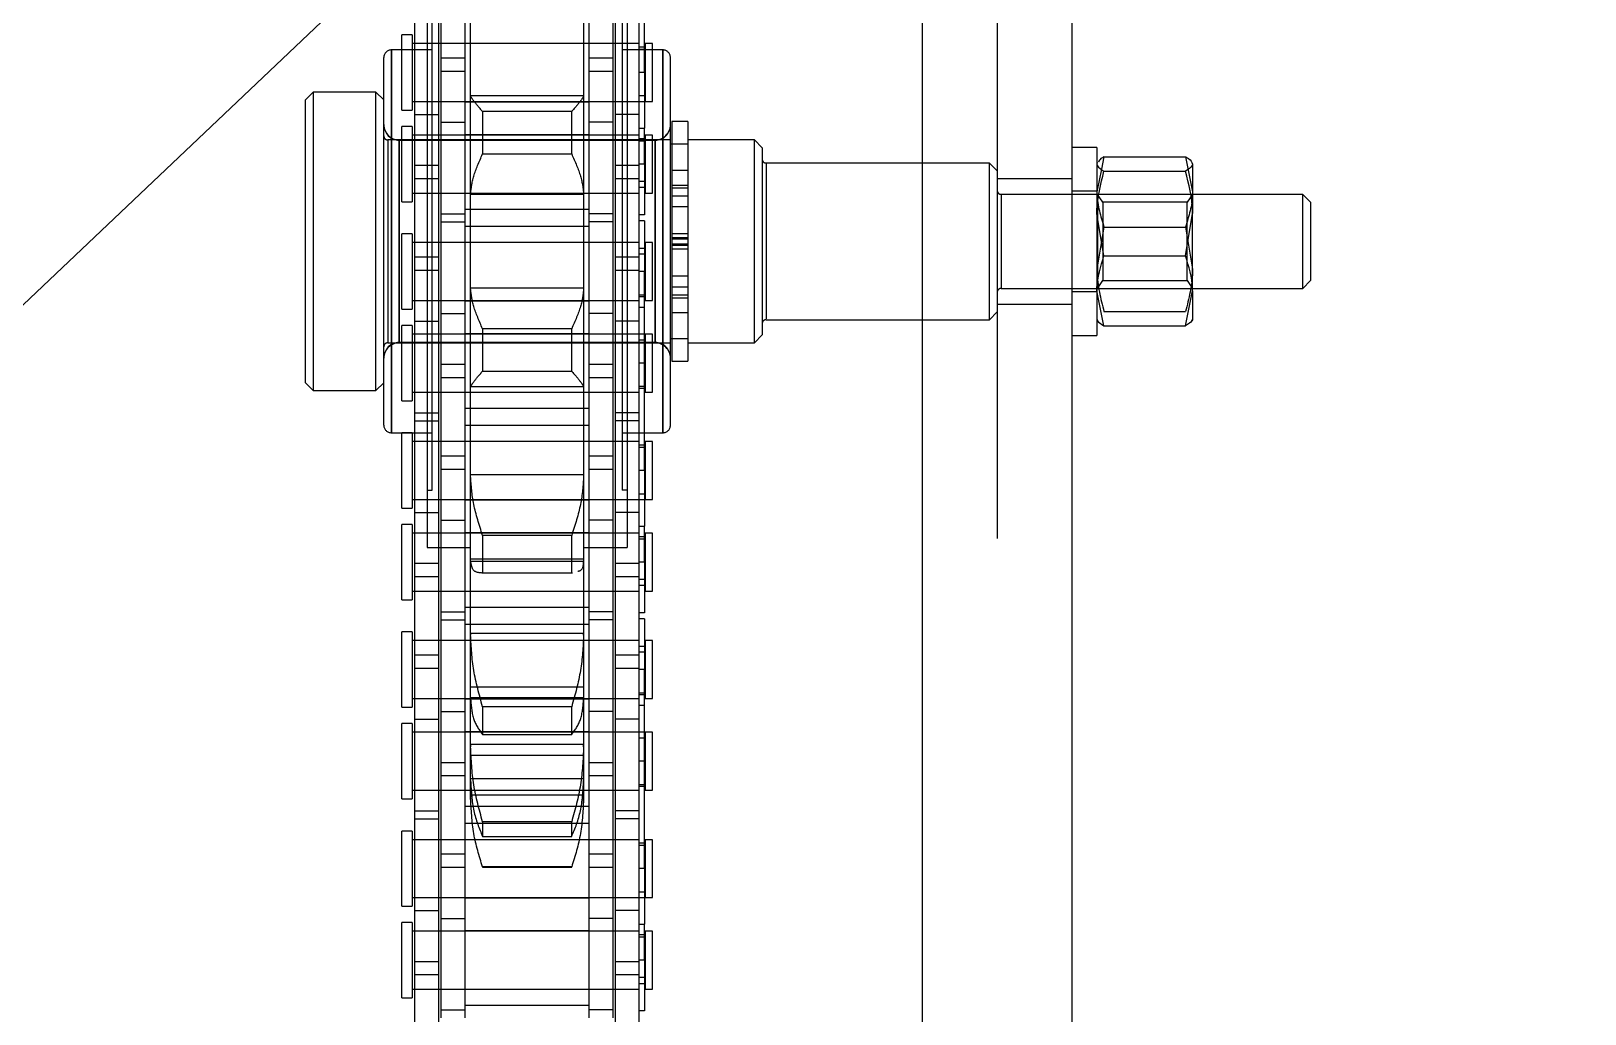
# Model space of a CAD drawing. Header units: metres. Extents: x 0 to 63075, y 0 to 44550.
# Drawn here: x 14180.5 to 14279.6, y 25166.1 to 25228.8 of the extents above; entities that cross this region are included whole.
import ezdxf

# ---------------------------------------------------------------- set-up
doc = ezdxf.new("R2010")
doc.units = ezdxf.units.M
doc.header["$LTSCALE"] = 75
doc.linetypes.add('HIDDEN2', pattern=[4.7625, 3.175, -1.5875])
for name, color, linetype in [('SDM', 7, 'Continuous'), ('SL1', 8, 'Continuous'), ('SL4', 4, 'Continuous'), ('ST1', 7, 'HIDDEN2')]:
    doc.layers.add(name, color=color, linetype=linetype)

# ---------------------------------------------------------------- blocks, each defined once
blk = doc.blocks.new('A$Ca548c4ee')
at = {"layer": 'SL1'}
blk.add_line((6102.096, 2715.219), (5522.121, 2165.219), dxfattribs=at)
for centre, major_axis, end_param in [((5926.647, 2446.586), (0, 241.3), 3.976762), ((5933.207, 2446.586), (0, 182.55), 3.621544)]:
    blk.add_ellipse(centre, major_axis=major_axis, ratio=0.965926, start_param=0.776095, end_param=end_param, dxfattribs=at)
blk = doc.blocks.new('A$Ca53c419a')
at = {"layer": 'SL4'}
for p, q in [((215, 215.76), (1004.763, 215.76)), ((1004.763, 206.235), (54.76, 206.235)), ((779.603, 206.235), (779.603, 204.635)), ((791.603, 204.635), (791.603, 206.235)), ((791.603, 204.635), (779.603, 204.635)), ((780.208, 204.188), (782.448, 204.635)), ((780.603, 204.635), (780.538, 204.598)), ((784.687, 204.188), (787.384, 204.635)), ((790.997, 204.188), (790.209, 204.346)), ((790.667, 204.598), (790.603, 204.635)), ((780.208, 204.188), (780.208, 198.982)), ((784.687, 204.188), (784.687, 198.982)), ((790.082, 204.188), (790.082, 198.982)), ((790.997, 204.188), (790.997, 198.982)), ((780.208, 198.982), (782.448, 198.535)), ((780.538, 198.572), (780.603, 198.535)), ((782.448, 198.535), (780.605, 198.535)), ((782.448, 198.535), (787.384, 198.535)), ((782.603, 198.535), (782.603, 191.5)), ((784.687, 198.982), (787.384, 198.535)), ((790.539, 198.535), (787.384, 198.535)), ((788.603, 191.5), (788.603, 198.535)), ((782.603, 191.5), (783.103, 191)), ((782.603, 191.5), (788.603, 191.5)), ((788.103, 191), (788.603, 191.5)), ((788.103, 191), (783.103, 191))]:
    blk.add_line(p, q, dxfattribs=at)
for points, knots in [([(780.666, 204.635), (780.624, 204.628), (780.469, 204.604), (780.318, 204.364), (780.208, 204.188)], [0, 0, 0, 0, 0.268634, 1, 1, 1, 1]), ([(782.448, 204.635), (782.501, 204.635), (783.257, 204.628), (783.998, 204.4), (784.687, 204.188)], [0, 0, 0, 0, 0.070201, 1, 1, 1, 1]), ([(787.384, 204.635), (787.448, 204.635), (788.359, 204.628), (789.252, 204.4), (790.082, 204.188)], [0, 0, 0, 0, 0.0702006, 1, 1, 1, 1]), ([(790.539, 204.635), (790.498, 204.628), (790.343, 204.604), (790.192, 204.364), (790.082, 204.188)], [0, 0, 0, 0, 0.268634, 1, 1, 1, 1]), ([(790.997, 204.188), (790.959, 204.257), (790.85, 204.452), (790.738, 204.506), (790.665, 204.54)], [0, 0, 0, 0, 0.354732, 1, 1, 1, 1]), ([(780.666, 198.535), (780.624, 198.542), (780.469, 198.566), (780.318, 198.806), (780.208, 198.982)], [0, 0, 0, 0, 0.268634, 1, 1, 1, 1]), ([(782.448, 198.535), (782.501, 198.535), (783.257, 198.542), (783.998, 198.77), (784.687, 198.982)], [0, 0, 0, 0, 0.0702006, 1, 1, 1, 1]), ([(787.384, 198.535), (787.448, 198.535), (788.359, 198.542), (789.252, 198.77), (790.082, 198.982)], [0, 0, 0, 0, 0.070201, 1, 1, 1, 1]), ([(790.539, 198.535), (790.498, 198.542), (790.343, 198.566), (790.192, 198.806), (790.082, 198.982)], [0, 0, 0, 0, 0.2686336, 1, 1, 1, 1]), ([(790.997, 198.982), (790.959, 198.914), (790.809, 198.652), (790.654, 198.585), (790.539, 198.535)], [0, 0, 0, 0, 0.2575513, 1, 1, 1, 1])]:
    blk.add_open_spline(points, degree=3, knots=knots, dxfattribs=at)
at = {"layer": 'ST1'}
for p, q in [((776.578, 255.145), (776.078, 254.645)), ((776.578, 255.145), (794.628, 255.145)), ((795.128, 254.645), (794.628, 255.145)), ((795.128, 254.645), (776.078, 254.645)), ((776.078, 254.645), (776.078, 250.645)), ((795.128, 250.645), (795.128, 254.645)), ((773.876, 250.145), (797.329, 250.145)), ((776.078, 250.645), (795.128, 250.645)), ((776.078, 250.645), (776.578, 250.145)), ((792.078, 249.895), (779.128, 249.895)), ((779.128, 249.895), (779.128, 231.855)), ((792.078, 231.855), (792.078, 249.895)), ((794.628, 250.145), (795.128, 250.645)), ((737.33, 249), (742.127, 249)), ((737.33, 249), (737.33, 248.342)), ((742.127, 248.342), (742.127, 249)), ((743.178, 249), (747.975, 249)), ((743.178, 249), (743.178, 248.342)), ((747.975, 248.342), (747.975, 249)), ((750.03, 249), (754.827, 249)), ((750.03, 249), (750.03, 248.342)), ((754.827, 248.342), (754.827, 249)), ((755.878, 249), (760.675, 249)), ((755.878, 249), (755.878, 248.342)), ((760.675, 248.342), (760.675, 249)), ((762.73, 249), (767.527, 249)), ((762.73, 249), (762.73, 248.342)), ((767.527, 248.342), (767.527, 249)), ((768.578, 249), (773.375, 249)), ((768.578, 249), (768.578, 248.342)), ((773.375, 248.342), (773.375, 249)), ((773.388, 249.656), (797.818, 249.656)), ((773.388, 249.656), (773.388, 247.056)), ((797.818, 249.656), (773.388, 249.656)), ((775.43, 249), (780.227, 249)), ((775.43, 249), (775.43, 248.342)), ((779.128, 249.168), (779.128, 232.832)), ((792.053, 249.168), (779.152, 249.168)), ((779.152, 232.832), (779.152, 249.168)), ((779.152, 249.168), (792.053, 249.168)), ((780.227, 248.342), (780.227, 249)), ((781.278, 249), (786.075, 249)), ((781.278, 249), (781.278, 248.342)), ((786.075, 248.342), (786.075, 249)), ((788.13, 249), (792.927, 249)), ((788.13, 249), (788.13, 248.342)), ((792.053, 249.168), (792.053, 232.832)), ((792.078, 232.832), (792.078, 249.168)), ((792.927, 248.342), (792.927, 249)), ((793.978, 249), (798.775, 249)), ((793.978, 249), (793.978, 248.342)), ((797.818, 247.056), (797.818, 249.656)), ((798.775, 248.342), (798.775, 249)), ((729.702, 248.157), (738.797, 248.157)), ((742.127, 248.342), (737.33, 248.342)), ((737.884, 248.342), (737.884, 233.843)), ((737.884, 248.157), (737.884, 246.637)), ((738.797, 248.157), (739.657, 248.157)), ((738.797, 246.637), (738.797, 248.157)), ((739.657, 248.157), (748.752, 248.157)), ((739.657, 248.157), (739.657, 246.637)), ((741.574, 233.843), (741.574, 248.342)), ((741.574, 246.637), (741.574, 248.157)), ((742.904, 248.157), (742.904, 246.637)), ((747.975, 248.342), (743.178, 248.342)), ((743.732, 248.342), (743.732, 233.843)), ((743.732, 248.157), (743.732, 246.637)), ((747.422, 233.843), (747.422, 248.342)), ((747.422, 246.637), (747.422, 248.157)), ((748.752, 248.157), (748.752, 246.637)), ((748.752, 248.157), (755.102, 248.157)), ((749.254, 248.157), (749.254, 246.637)), ((754.827, 248.342), (750.03, 248.342)), ((750.584, 248.342), (750.584, 233.843)), ((750.584, 248.157), (750.584, 246.637)), ((754.274, 233.843), (754.274, 248.342)), ((754.274, 246.637), (754.274, 248.157)), ((755.102, 248.157), (755.102, 246.637)), ((755.102, 248.157), (764.197, 248.157)), ((760.675, 248.342), (755.878, 248.342)), ((756.432, 248.342), (756.432, 233.843)), ((756.432, 248.157), (756.432, 246.637)), ((758.349, 246.637), (758.349, 248.157)), ((759.209, 248.157), (759.209, 246.637)), ((760.122, 233.843), (760.122, 248.342)), ((760.122, 246.637), (760.122, 248.157)), ((767.527, 248.342), (762.73, 248.342)), ((763.284, 248.342), (763.284, 233.843)), ((763.284, 248.157), (763.284, 246.637)), ((764.197, 248.157), (765.057, 248.157)), ((764.197, 246.637), (764.197, 248.157)), ((765.057, 248.157), (774.152, 248.157)), ((765.057, 248.157), (765.057, 246.637)), ((766.974, 233.843), (766.974, 248.342)), ((766.974, 246.637), (766.974, 248.157)), ((768.304, 248.157), (768.304, 246.637)), ((773.375, 248.342), (768.578, 248.342)), ((769.132, 248.342), (769.132, 233.843)), ((769.132, 248.157), (769.132, 246.637)), ((772.822, 233.843), (772.822, 248.342)), ((772.822, 246.637), (772.822, 248.157)), ((774.152, 248.157), (774.152, 246.637)), ((774.152, 248.157), (780.502, 248.157)), ((774.654, 248.157), (774.654, 246.637)), ((780.227, 248.342), (775.43, 248.342)), ((775.984, 248.342), (775.984, 233.843)), ((775.984, 248.157), (775.984, 246.637)), ((779.674, 233.843), (779.674, 248.342)), ((779.674, 246.637), (779.674, 248.157)), ((780.502, 248.157), (780.502, 246.637)), ((780.502, 248.157), (789.597, 248.157)), ((786.075, 248.342), (781.278, 248.342)), ((781.832, 248.342), (781.832, 233.843)), ((781.832, 248.157), (781.832, 246.637)), ((783.749, 246.637), (783.749, 248.157)), ((784.609, 248.157), (784.609, 246.637)), ((785.522, 233.843), (785.522, 248.342)), ((785.522, 246.637), (785.522, 248.157)), ((792.927, 248.342), (788.13, 248.342)), ((788.684, 248.342), (788.684, 233.843)), ((788.684, 248.157), (788.684, 246.637)), ((789.597, 248.157), (790.457, 248.157)), ((789.597, 246.637), (789.597, 248.157)), ((790.457, 248.157), (799.552, 248.157)), ((790.457, 248.157), (790.457, 246.637)), ((792.374, 233.843), (792.374, 248.342)), ((792.374, 246.637), (792.374, 248.157)), ((793.704, 248.157), (793.704, 246.637)), ((798.775, 248.342), (793.978, 248.342)), ((794.532, 248.342), (794.532, 233.843)), ((794.532, 248.157), (794.532, 246.637)), ((798.222, 233.843), (798.222, 248.342)), ((798.222, 246.637), (798.222, 248.157)), ((766.059, 247.375), (766.059, 244.605)), ((805.147, 247.375), (766.059, 247.375)), ((769.723, 247.375), (769.723, 247.056)), ((769.723, 247.056), (801.482, 247.056)), ((729.702, 246.637), (738.797, 246.637)), ((736.052, 246.485), (742.402, 246.485)), ((736.554, 246.485), (736.554, 244.965)), ((737.884, 246.485), (737.884, 244.965)), ((738.797, 246.637), (739.657, 246.637)), ((739.657, 246.637), (748.752, 246.637)), ((741.574, 244.965), (741.574, 246.485)), ((742.402, 246.485), (742.402, 244.965)), ((742.402, 246.485), (751.497, 246.485)), ((743.732, 246.485), (743.732, 244.965)), ((745.649, 244.965), (745.649, 246.485)), ((746.509, 246.485), (746.509, 244.965)), ((747.422, 244.965), (747.422, 246.485)), ((748.752, 246.637), (755.102, 246.637)), ((750.584, 246.485), (750.584, 244.965)), ((751.497, 246.485), (752.357, 246.485)), ((751.497, 244.965), (751.497, 246.485)), ((752.357, 246.485), (761.452, 246.485)), ((752.357, 246.485), (752.357, 244.965)), ((754.274, 244.965), (754.274, 246.485)), ((755.102, 246.637), (764.197, 246.637)), ((755.604, 246.485), (755.604, 244.965)), ((756.432, 246.485), (756.432, 244.965)), ((760.122, 244.965), (760.122, 246.485)), ((761.452, 246.485), (761.452, 244.965)), ((761.452, 246.485), (767.802, 246.485)), ((761.954, 246.485), (761.954, 244.965)), ((763.284, 246.485), (763.284, 244.965)), ((764.197, 246.637), (765.057, 246.637)), ((765.057, 246.637), (774.152, 246.637)), ((766.974, 244.965), (766.974, 246.485)), ((767.802, 246.485), (767.802, 244.965)), ((767.802, 246.485), (776.897, 246.485)), ((769.132, 246.485), (769.132, 244.965)), ((771.049, 244.965), (771.049, 246.485)), ((771.909, 246.485), (771.909, 244.965)), ((772.822, 244.965), (772.822, 246.485)), ((774.152, 246.637), (780.502, 246.637)), ((775.984, 246.485), (775.984, 244.965)), ((776.897, 246.485), (777.757, 246.485)), ((776.897, 244.965), (776.897, 246.485)), ((777.757, 246.485), (786.852, 246.485)), ((777.757, 246.485), (777.757, 244.965)), ((779.674, 244.965), (779.674, 246.485)), ((780.502, 246.637), (789.597, 246.637)), ((781.004, 246.485), (781.004, 244.965)), ((781.832, 246.485), (781.832, 244.965)), ((785.522, 244.965), (785.522, 246.485)), ((786.852, 246.485), (786.852, 244.965)), ((786.852, 246.485), (793.202, 246.485)), ((787.354, 246.485), (787.354, 244.965)), ((788.684, 246.485), (788.684, 244.965)), ((789.597, 246.637), (790.457, 246.637)), ((790.457, 246.637), (799.552, 246.637)), ((792.374, 244.965), (792.374, 246.485)), ((793.202, 246.485), (793.202, 244.965)), ((793.202, 246.485), (802.297, 246.485)), ((794.532, 246.485), (794.532, 244.965)), ((796.449, 244.965), (796.449, 246.485)), ((797.309, 246.485), (797.309, 244.965)), ((798.222, 244.965), (798.222, 246.485)), ((736.052, 244.965), (742.402, 244.965)), ((736.837, 237.035), (736.837, 244.965)), ((737.884, 244.965), (737.884, 237.035)), ((741.574, 237.035), (741.574, 244.965)), ((741.617, 244.965), (741.617, 237.035)), ((742.402, 244.965), (751.497, 244.965)), ((743.689, 237.035), (743.689, 244.965)), ((743.732, 244.965), (743.732, 237.035)), ((747.422, 237.035), (747.422, 244.965)), ((748.469, 244.965), (748.469, 237.035)), ((749.537, 237.035), (749.537, 244.965)), ((750.584, 244.965), (750.584, 237.035)), ((751.497, 244.965), (752.357, 244.965)), ((752.357, 244.965), (761.452, 244.965)), ((754.274, 237.035), (754.274, 244.965)), ((754.317, 244.965), (754.317, 237.035)), ((756.389, 237.035), (756.389, 244.965)), ((756.432, 244.965), (756.432, 237.035)), ((760.122, 237.035), (760.122, 244.965)), ((761.169, 244.965), (761.169, 237.035)), ((761.452, 244.965), (767.802, 244.965)), ((762.237, 237.035), (762.237, 244.965)), ((763.284, 244.965), (763.284, 237.035)), ((766.974, 237.035), (766.974, 244.965)), ((767.017, 244.965), (767.017, 237.035)), ((767.802, 244.965), (776.897, 244.965)), ((769.089, 237.035), (769.089, 244.965)), ((769.132, 244.965), (769.132, 237.035)), ((772.822, 237.035), (772.822, 244.965)), ((773.869, 244.965), (773.869, 237.035)), ((774.937, 237.035), (774.937, 244.965)), ((775.984, 244.965), (775.984, 237.035)), ((776.897, 244.965), (777.757, 244.965)), ((777.757, 244.965), (786.852, 244.965)), ((779.674, 237.035), (779.674, 244.965)), ((779.717, 244.965), (779.717, 237.035)), ((781.789, 237.035), (781.789, 244.965)), ((781.832, 244.965), (781.832, 237.035)), ((785.522, 237.035), (785.522, 244.965)), ((786.569, 244.965), (786.569, 237.035)), ((786.852, 244.965), (793.202, 244.965)), ((787.637, 237.035), (787.637, 244.965)), ((788.684, 244.965), (788.684, 237.035)), ((792.374, 237.035), (792.374, 244.965)), ((792.417, 244.965), (792.417, 237.035)), ((793.202, 244.965), (802.297, 244.965)), ((794.489, 237.035), (794.489, 244.965)), ((794.532, 244.965), (794.532, 237.035)), ((798.222, 237.035), (798.222, 244.965)), ((749.995, 244.605), (750.136, 244.605)), ((750.136, 244.605), (750.262, 244.605)), ((750.262, 244.605), (750.136, 244.605)), ((750.262, 237.395), (750.262, 244.605)), ((750.262, 244.605), (751.192, 244.605)), ((751.192, 244.605), (753.357, 244.605)), ((751.301, 237.395), (751.301, 244.605)), ((752.8, 237.395), (752.8, 244.605)), ((753.357, 244.605), (753.486, 244.605)), ((753.486, 244.605), (753.357, 244.605)), ((753.486, 237.395), (753.486, 244.605)), ((753.486, 244.605), (756.399, 244.605)), ((756.399, 244.605), (760.468, 244.605)), ((756.478, 237.395), (756.478, 244.605)), ((757.147, 237.395), (757.147, 244.605)), ((760.468, 244.605), (760.583, 244.605)), ((760.583, 244.605), (760.468, 244.605)), ((760.583, 237.395), (760.583, 244.605)), ((760.583, 244.605), (765.128, 244.605)), ((765.128, 244.605), (770.61, 244.605)), ((765.167, 237.395), (765.167, 244.605)), ((765.317, 237.395), (765.317, 244.605)), ((770.61, 244.605), (770.698, 244.605)), ((770.698, 237.395), (770.698, 244.605)), ((770.698, 244.605), (776.321, 244.605)), ((776.321, 237.395), (776.321, 244.605)), ((776.321, 244.605), (776.327, 244.605)), ((776.327, 244.605), (782.561, 244.605)), ((782.561, 244.605), (782.611, 244.605)), ((782.611, 237.395), (782.611, 244.605)), ((782.611, 244.605), (788.594, 244.605)), ((788.594, 237.395), (788.594, 244.605)), ((788.594, 244.605), (788.644, 244.605)), ((788.644, 244.605), (794.878, 244.605)), ((794.878, 244.605), (794.884, 244.605)), ((794.884, 237.395), (794.884, 244.605)), ((794.884, 244.605), (800.507, 244.605)), ((745.686, 243.843), (745.663, 243.843)), ((745.663, 243.843), (745.663, 238.157)), ((745.686, 238.157), (745.686, 243.843)), ((748.562, 243.843), (747.624, 243.843)), ((747.624, 243.843), (747.624, 238.157)), ((748.562, 238.157), (748.562, 243.843)), ((755.906, 243.843), (754.143, 243.843)), ((754.143, 243.843), (754.143, 238.157)), ((755.906, 238.157), (755.906, 243.843)), ((764.454, 243.901), (764.454, 238.099)), ((766.832, 243.843), (764.456, 243.843)), ((764.456, 243.843), (764.456, 238.157)), ((766.832, 238.157), (766.832, 243.843)), ((780.022, 243.843), (777.32, 243.843)), ((777.32, 243.843), (777.32, 238.157)), ((780.022, 238.157), (780.022, 243.843)), ((791.183, 243.843), (791.183, 238.157)), ((793.885, 243.843), (791.183, 243.843)), ((793.885, 238.157), (793.885, 243.843)), ((745.663, 238.157), (745.686, 238.157)), ((747.624, 238.157), (748.562, 238.157)), ((754.143, 238.157), (755.906, 238.157)), ((764.456, 238.157), (766.832, 238.157)), ((764.456, 238.157), (764.472, 238.099)), ((777.32, 238.157), (780.022, 238.157)), ((791.183, 238.157), (793.885, 238.157)), ((736.052, 237.035), (742.402, 237.035)), ((736.554, 235.515), (736.554, 237.035)), ((737.884, 237.035), (737.884, 235.515)), ((741.574, 235.515), (741.574, 237.035)), ((742.402, 235.515), (742.402, 237.035)), ((742.402, 237.035), (751.497, 237.035)), ((743.732, 237.035), (743.732, 235.515)), ((745.649, 235.515), (745.649, 237.035)), ((746.509, 237.035), (746.509, 235.515)), ((747.422, 235.515), (747.422, 237.035)), ((749.499, 237.405), (749.995, 237.395)), ((750.136, 237.395), (749.995, 237.395)), ((750.262, 237.395), (750.136, 237.395)), ((750.136, 237.395), (750.262, 237.395)), ((751.192, 237.395), (750.262, 237.395)), ((750.584, 237.035), (750.584, 235.515)), ((753.357, 237.395), (751.192, 237.395)), ((751.497, 237.035), (752.357, 237.035)), ((751.497, 235.515), (751.497, 237.035)), ((752.357, 237.035), (761.452, 237.035)), ((752.357, 237.035), (752.357, 235.515)), ((753.486, 237.395), (753.357, 237.395)), ((753.357, 237.395), (753.486, 237.395)), ((756.399, 237.395), (753.486, 237.395)), ((754.274, 235.515), (754.274, 237.035)), ((755.604, 235.515), (755.604, 237.035)), ((760.468, 237.395), (756.399, 237.395)), ((756.432, 237.035), (756.432, 235.515)), ((760.122, 235.515), (760.122, 237.035)), ((760.583, 237.395), (760.468, 237.395)), ((760.468, 237.395), (760.583, 237.395)), ((765.128, 237.395), (760.583, 237.395)), ((761.452, 235.515), (761.452, 237.035)), ((761.452, 237.035), (767.802, 237.035)), ((761.954, 235.515), (761.954, 237.035)), ((763.284, 237.035), (763.284, 235.515)), ((770.61, 237.395), (765.128, 237.395)), ((766.059, 237.395), (766.059, 234.625)), ((766.974, 235.515), (766.974, 237.035)), ((767.802, 235.515), (767.802, 237.035)), ((767.802, 237.035), (776.897, 237.035)), ((769.132, 237.035), (769.132, 235.515)), ((770.698, 237.395), (770.61, 237.395)), ((776.321, 237.395), (770.698, 237.395)), ((771.049, 235.515), (771.049, 237.035)), ((771.909, 237.035), (771.909, 235.515)), ((772.822, 235.515), (772.822, 237.035)), ((775.984, 237.035), (775.984, 235.515)), ((776.327, 237.395), (776.321, 237.395)), ((782.561, 237.395), (776.327, 237.395)), ((776.897, 237.035), (777.757, 237.035)), ((776.897, 235.515), (776.897, 237.035)), ((777.757, 237.035), (786.852, 237.035)), ((777.757, 237.035), (777.757, 235.515)), ((779.674, 235.515), (779.674, 237.035)), ((781.004, 235.515), (781.004, 237.035)), ((781.832, 237.035), (781.832, 235.515)), ((782.611, 237.395), (782.561, 237.395)), ((788.594, 237.395), (782.611, 237.395)), ((785.522, 235.515), (785.522, 237.035)), ((786.852, 235.515), (786.852, 237.035)), ((786.852, 237.035), (793.202, 237.035)), ((787.354, 235.515), (787.354, 237.035)), ((788.644, 237.395), (788.594, 237.395)), ((794.878, 237.395), (788.644, 237.395)), ((788.684, 237.035), (788.684, 235.515)), ((792.374, 235.515), (792.374, 237.035)), ((793.202, 235.515), (793.202, 237.035)), ((793.202, 237.035), (802.297, 237.035)), ((794.532, 237.035), (794.532, 235.515)), ((794.884, 237.395), (794.878, 237.395)), ((800.507, 237.395), (794.884, 237.395)), ((796.449, 235.515), (796.449, 237.035)), ((797.309, 237.035), (797.309, 235.515)), ((798.222, 235.515), (798.222, 237.035)), ((729.702, 235.363), (738.797, 235.363)), ((736.052, 235.515), (742.402, 235.515)), ((737.884, 235.363), (737.884, 233.843)), ((738.797, 235.363), (739.657, 235.363)), ((738.797, 233.843), (738.797, 235.363)), ((739.657, 235.363), (748.752, 235.363)), ((739.657, 235.363), (739.657, 233.843)), ((741.574, 233.843), (741.574, 235.363)), ((742.402, 235.515), (751.497, 235.515)), ((742.904, 233.843), (742.904, 235.363)), ((743.732, 235.363), (743.732, 233.511)), ((747.422, 233.843), (747.422, 235.363)), ((748.752, 233.843), (748.752, 235.363)), ((748.752, 235.363), (755.102, 235.363)), ((749.254, 233.843), (749.254, 235.363)), ((750.584, 235.363), (750.584, 233.843)), ((751.497, 235.515), (752.357, 235.515)), ((752.357, 235.515), (761.452, 235.515)), ((754.274, 233.511), (754.274, 235.363)), ((755.102, 233.843), (755.102, 235.363)), ((755.102, 235.363), (764.197, 235.363)), ((756.432, 235.363), (756.432, 233.843)), ((758.349, 233.843), (758.349, 235.363)), ((759.209, 235.363), (759.209, 233.843)), ((760.122, 233.843), (760.122, 235.363)), ((761.452, 235.515), (767.802, 235.515)), ((763.284, 235.363), (763.284, 233.843)), ((764.197, 235.363), (765.057, 235.363)), ((764.197, 233.843), (764.197, 235.363)), ((765.057, 235.363), (774.152, 235.363)), ((765.057, 235.363), (765.057, 233.843)), ((766.974, 233.843), (766.974, 235.363)), ((767.802, 235.515), (776.897, 235.515)), ((768.304, 233.843), (768.304, 235.363)), ((769.132, 235.363), (769.132, 233.511)), ((772.822, 233.843), (772.822, 235.363)), ((774.152, 233.843), (774.152, 235.363)), ((774.152, 235.363), (780.502, 235.363)), ((774.654, 233.843), (774.654, 235.363)), ((775.984, 235.363), (775.984, 233.843)), ((776.897, 235.515), (777.757, 235.515)), ((777.757, 235.515), (786.852, 235.515)), ((779.674, 233.511), (779.674, 235.363)), ((780.502, 233.843), (780.502, 235.363)), ((780.502, 235.363), (789.597, 235.363)), ((781.832, 235.363), (781.832, 233.843)), ((783.749, 233.843), (783.749, 235.363)), ((784.609, 235.363), (784.609, 233.843)), ((785.522, 233.843), (785.522, 235.363)), ((786.852, 235.515), (793.202, 235.515)), ((788.684, 235.363), (788.684, 233.843)), ((789.597, 235.363), (790.457, 235.363)), ((789.597, 233.843), (789.597, 235.363)), ((790.457, 235.363), (799.552, 235.363)), ((790.457, 235.363), (790.457, 233.843)), ((792.374, 233.843), (792.374, 235.363)), ((793.202, 235.515), (802.297, 235.515)), ((793.704, 233.843), (793.704, 235.363)), ((794.532, 235.363), (794.532, 233.511)), ((798.222, 233.843), (798.222, 235.363)), ((805.147, 234.625), (766.059, 234.625)), ((801.482, 234.944), (769.723, 234.944)), ((769.723, 234.625), (769.723, 234.944)), ((773.388, 234.944), (773.388, 232.344)), ((797.818, 232.344), (797.818, 234.944)), ((729.702, 233.843), (738.797, 233.843)), ((736.498, 233.511), (736.498, 233.843)), ((739.729, 233.511), (736.498, 233.511)), ((741.574, 233.474), (737.884, 233.474)), ((737.884, 233.474), (737.884, 233)), ((738.253, 233.843), (738.253, 233.474)), ((738.622, 233.511), (738.622, 233.843)), ((738.797, 233.843), (739.657, 233.843)), ((739.657, 233.843), (748.752, 233.843)), ((739.729, 233.511), (739.729, 233.843)), ((739.729, 233.511), (742.025, 233.511)), ((741.205, 233.474), (741.205, 233.843)), ((741.348, 233.511), (741.348, 233.843)), ((741.574, 233), (741.574, 233.474)), ((742.025, 233.843), (742.025, 233.511)), ((745.577, 233.511), (742.025, 233.511)), ((747.422, 233.474), (743.732, 233.474)), ((743.732, 233.474), (743.732, 233)), ((744.101, 233.843), (744.101, 233.474)), ((745.577, 233.511), (745.577, 233.843)), ((745.577, 233.511), (758.277, 233.511)), ((747.053, 233.474), (747.053, 233.843)), ((747.196, 233.511), (747.196, 233.843)), ((747.422, 233), (747.422, 233.474)), ((748.752, 233.843), (755.102, 233.843)), ((754.274, 233.474), (750.584, 233.474)), ((750.584, 233.474), (750.584, 233)), ((750.81, 233.511), (750.81, 233.843)), ((750.953, 233.843), (750.953, 233.474)), ((752.429, 233.511), (752.429, 233.843)), ((753.905, 233.474), (753.905, 233.843)), ((754.274, 233), (754.274, 233.474)), ((755.102, 233.843), (764.197, 233.843)), ((755.981, 233.511), (755.981, 233.843)), ((760.122, 233.474), (756.432, 233.474)), ((756.432, 233.474), (756.432, 233)), ((756.658, 233.511), (756.658, 233.843)), ((756.801, 233.843), (756.801, 233.474)), ((758.277, 233.511), (758.277, 233.843)), ((761.508, 233.511), (758.277, 233.511)), ((759.384, 233.511), (759.384, 233.843)), ((759.753, 233.474), (759.753, 233.843)), ((760.122, 233), (760.122, 233.474)), ((761.508, 233.511), (761.508, 233.843)), ((761.898, 233.511), (761.898, 233.843)), ((765.129, 233.511), (761.898, 233.511)), ((766.974, 233.474), (763.284, 233.474)), ((763.284, 233.474), (763.284, 233)), ((763.653, 233.843), (763.653, 233.474)), ((764.022, 233.511), (764.022, 233.843)), ((764.197, 233.843), (765.057, 233.843)), ((765.057, 233.843), (774.152, 233.843)), ((765.129, 233.511), (765.129, 233.843)), ((765.129, 233.511), (767.425, 233.511)), ((766.605, 233.474), (766.605, 233.843)), ((766.748, 233.511), (766.748, 233.843)), ((766.974, 233), (766.974, 233.474)), ((767.425, 233.843), (767.425, 233.511)), ((770.977, 233.511), (767.425, 233.511)), ((772.822, 233.474), (769.132, 233.474)), ((769.132, 233.474), (769.132, 233)), ((769.501, 233.843), (769.501, 233.474)), ((770.977, 233.511), (770.977, 233.843)), ((770.977, 233.511), (783.677, 233.511)), ((772.453, 233.474), (772.453, 233.843)), ((772.596, 233.511), (772.596, 233.843)), ((772.822, 233), (772.822, 233.474)), ((774.152, 233.843), (780.502, 233.843)), ((779.674, 233.474), (775.984, 233.474)), ((775.984, 233.474), (775.984, 233)), ((776.21, 233.511), (776.21, 233.843)), ((776.353, 233.843), (776.353, 233.474)), ((777.829, 233.511), (777.829, 233.843)), ((779.305, 233.474), (779.305, 233.843)), ((779.674, 233), (779.674, 233.474)), ((780.502, 233.843), (789.597, 233.843)), ((781.381, 233.511), (781.381, 233.843)), ((785.522, 233.474), (781.832, 233.474)), ((781.832, 233.474), (781.832, 233)), ((782.058, 233.511), (782.058, 233.843)), ((782.201, 233.843), (782.201, 233.474)), ((783.677, 233.511), (783.677, 233.843)), ((786.908, 233.511), (783.677, 233.511)), ((784.784, 233.511), (784.784, 233.843)), ((785.153, 233.474), (785.153, 233.843)), ((785.522, 233), (785.522, 233.474)), ((786.908, 233.511), (786.908, 233.843)), ((787.298, 233.511), (787.298, 233.843)), ((790.529, 233.511), (787.298, 233.511)), ((792.374, 233.474), (788.684, 233.474)), ((788.684, 233.474), (788.684, 233)), ((789.053, 233.843), (789.053, 233.474)), ((789.422, 233.511), (789.422, 233.843)), ((789.597, 233.843), (790.457, 233.843)), ((790.457, 233.843), (799.552, 233.843)), ((790.529, 233.511), (790.529, 233.843)), ((790.529, 233.511), (792.825, 233.511)), ((792.005, 233.474), (792.005, 233.843)), ((792.148, 233.511), (792.148, 233.843)), ((792.374, 233), (792.374, 233.474)), ((792.825, 233.843), (792.825, 233.511)), ((796.377, 233.511), (792.825, 233.511)), ((798.222, 233.474), (794.532, 233.474)), ((794.532, 233.474), (794.532, 233)), ((794.901, 233.843), (794.901, 233.474)), ((796.377, 233.511), (796.377, 233.843)), ((796.377, 233.511), (809.077, 233.511)), ((797.853, 233.474), (797.853, 233.843)), ((797.996, 233.511), (797.996, 233.843)), ((798.222, 233), (798.222, 233.474)), ((737.884, 233), (741.574, 233)), ((743.732, 233), (747.422, 233)), ((750.584, 233), (754.274, 233)), ((756.432, 233), (760.122, 233)), ((763.284, 233), (766.974, 233)), ((769.132, 233), (772.822, 233)), ((773.388, 232.344), (797.818, 232.344)), ((797.818, 232.344), (773.388, 232.344)), ((775.984, 233), (779.674, 233)), ((792.053, 232.832), (779.152, 232.832)), ((779.152, 232.832), (792.053, 232.832)), ((781.832, 233), (785.522, 233)), ((788.684, 233), (792.374, 233)), ((794.532, 233), (798.222, 233)), ((773.876, 231.855), (797.329, 231.855)), ((793.246, 231.755), (777.959, 231.755)), ((777.959, 231.755), (777.959, 230.755)), ((779.403, 231.855), (779.403, 230.755)), ((779.403, 231.755), (779.403, 230.755)), ((781.055, 231.755), (781.055, 230.755)), ((782.006, 231.755), (782.006, 230.755)), ((782.181, 231.755), (782.181, 230.755)), ((782.698, 231.755), (782.698, 230.755)), ((783.403, 231.755), (783.403, 230.755)), ((785.103, 230.755), (785.103, 231.755)), ((785.353, 231.755), (785.353, 230.755)), ((785.441, 231.755), (785.441, 230.755)), ((785.764, 231.755), (785.764, 230.755)), ((785.853, 231.755), (785.853, 230.755)), ((786.103, 231.755), (786.103, 230.755)), ((787.803, 230.755), (787.803, 231.755)), ((788.507, 231.755), (788.507, 230.755)), ((789.024, 231.755), (789.024, 230.755)), ((789.199, 231.755), (789.199, 230.755)), ((790.15, 231.755), (790.15, 230.755)), ((791.803, 230.755), (791.803, 231.855)), ((791.803, 230.755), (791.803, 231.755)), ((793.246, 230.755), (793.246, 231.755)), ((793.246, 230.755), (777.959, 230.755)), ((779.128, 230.755), (779.128, 226.5)), ((792.078, 226.5), (792.078, 230.755)), ((779.128, 226.5), (792.078, 226.5)), ((779.128, 226.5), (779.628, 226)), ((791.578, 226), (792.078, 226.5)), ((791.578, 226), (779.628, 226)), ((780.603, 225.75), (780.603, 211.5)), ((790.603, 225.75), (780.649, 225.75)), ((790.603, 211.5), (790.603, 225.75)), ((215, 215.76), (1004.763, 215.76)), ((780.603, 211.5), (790.603, 211.5)), ((780.603, 211.5), (781.103, 211)), ((790.103, 211), (790.603, 211.5)), ((1004.763, 210.997), (4.763, 210.997)), ((790.103, 211), (781.103, 211)), ((781.603, 210.997), (781.603, 206.235)), ((788.603, 210.75), (782.603, 210.75)), ((782.603, 210.75), (782.603, 198.535)), ((788.603, 198.535), (788.603, 210.75)), ((789.603, 206.235), (789.603, 210.997)), ((782.403, 206.235), (782.403, 204.635)), ((788.803, 204.635), (788.803, 206.235)), ((788.603, 204.61), (782.603, 204.61)), ((782.603, 204.61), (783.103, 204.259)), ((786.518, 204.188), (783.821, 204.635)), ((788.103, 204.259), (788.603, 204.61)), ((788.603, 204.61), (788.603, 204.635)), ((790.209, 204.346), (788.757, 204.635)), ((781.123, 204.188), (781.123, 198.982)), ((788.103, 204.259), (783.103, 204.259)), ((783.103, 204.259), (783.103, 198.885)), ((786.518, 204.188), (786.518, 198.982)), ((788.103, 198.885), (788.103, 204.259)), ((783.103, 198.885), (782.603, 198.535)), ((783.103, 198.885), (788.071, 198.885)), ((786.518, 198.982), (783.821, 198.535)), ((788.071, 198.885), (788.103, 198.885)), ((788.603, 198.535), (788.103, 198.885)), ((790.997, 198.982), (788.757, 198.535))]:
    blk.add_line(p, q, dxfattribs=at)
for centre, radius, start, end in [((773.876, 249.656), 0.489, 90, 180), ((778.15, 249.168), 0.977, 0, 90), ((778.177, 249.17), 0.975, 359.89099, 89.89057), ((778.878, 249.895), 0.25, 0, 90), ((793.028, 249.17), 0.975, 90.10943, 180.10901), ((792.328, 249.895), 0.25, 90, 180), ((793.055, 249.168), 0.977, 90, 180), ((797.329, 249.656), 0.489, 0, 90), ((773.876, 232.344), 0.489, 180, 270), ((778.15, 232.832), 0.977, 270, 0), ((778.177, 232.83), 0.975, 270.10943, 0.10901), ((793.028, 232.83), 0.975, 179.89099, 269.89057), ((793.055, 232.832), 0.977, 180, 270), ((797.329, 232.344), 0.489, 270, 0), ((780.353, 225.75), 0.25, 0, 90), ((790.853, 225.75), 0.25, 90, 180), ((782.353, 210.75), 0.25, 0, 90), ((788.853, 210.75), 0.25, 90, 180)]:
    blk.add_arc(centre, radius, start, end, dxfattribs=at)
for points, knots in [([(745.686, 243.843), (746.38, 244.059), (747.766, 244.492), (749.346, 244.567), (750.136, 244.605)], [0, 0, 0, 0, 0.500133, 1, 1, 1, 1]), ([(751.192, 244.605), (750.525, 244.567), (749.189, 244.492), (748.146, 244.059), (747.624, 243.843)], [0, 0, 0, 0, 0.499459, 1, 1, 1, 1]), ([(748.562, 243.843), (749.344, 244.059), (750.908, 244.492), (752.541, 244.567), (753.357, 244.605)], [0, 0, 0, 0, 0.500152, 1, 1, 1, 1]), ([(756.399, 244.605), (755.934, 244.567), (755.003, 244.492), (754.43, 244.059), (754.143, 243.843)], [0, 0, 0, 0, 0.49948, 1, 1, 1, 1]), ([(755.906, 243.843), (756.683, 244.059), (758.235, 244.492), (759.724, 244.567), (760.468, 244.605)], [0, 0, 0, 0, 0.5005288, 1, 1, 1, 1]), ([(765.128, 244.605), (764.921, 244.567), (764.507, 244.492), (764.473, 244.06), (764.456, 243.843)], [0, 0, 0, 0, 0.499427, 1, 1, 1, 1]), ([(766.832, 243.843), (767.509, 244.059), (768.862, 244.492), (770.028, 244.567), (770.61, 244.605)], [0, 0, 0, 0, 0.500514, 1, 1, 1, 1]), ([(776.327, 244.605), (776.403, 244.567), (776.556, 244.492), (777.065, 244.06), (777.32, 243.843)], [0, 0, 0, 0, 0.499098, 1, 1, 1, 1]), ([(780.022, 243.843), (780.517, 244.059), (781.508, 244.492), (782.21, 244.567), (782.561, 244.605)], [0, 0, 0, 0, 0.500261, 1, 1, 1, 1]), ([(788.644, 244.605), (788.995, 244.567), (789.696, 244.492), (790.687, 244.06), (791.183, 243.843)], [0, 0, 0, 0, 0.499419, 1, 1, 1, 1]), ([(793.885, 243.843), (794.139, 244.059), (794.649, 244.492), (794.802, 244.567), (794.878, 244.605)], [0, 0, 0, 0, 0.500133, 1, 1, 1, 1]), ([(750.136, 237.395), (749.347, 237.433), (747.768, 237.508), (746.381, 237.94), (745.686, 238.157)], [0, 0, 0, 0, 0.499098, 1, 1, 1, 1]), ([(747.624, 238.157), (748.146, 237.941), (749.189, 237.508), (750.525, 237.433), (751.192, 237.395)], [0, 0, 0, 0, 0.500534, 1, 1, 1, 1]), ([(753.357, 237.395), (752.542, 237.433), (750.909, 237.508), (749.346, 237.94), (748.562, 238.157)], [0, 0, 0, 0, 0.499124, 1, 1, 1, 1]), ([(754.143, 238.157), (754.43, 237.941), (755.003, 237.508), (755.934, 237.433), (756.399, 237.395)], [0, 0, 0, 0, 0.500513, 1, 1, 1, 1]), ([(760.468, 237.395), (759.724, 237.433), (758.235, 237.508), (756.683, 237.941), (755.906, 238.157)], [0, 0, 0, 0, 0.499464, 1, 1, 1, 1]), ([(770.61, 237.395), (770.028, 237.433), (768.862, 237.508), (767.509, 237.941), (766.832, 238.157)], [0, 0, 0, 0, 0.499479, 1, 1, 1, 1]), ([(777.32, 238.157), (777.066, 237.941), (776.556, 237.508), (776.403, 237.433), (776.327, 237.395)], [0, 0, 0, 0, 0.500133, 1, 1, 1, 1]), ([(782.561, 237.395), (782.21, 237.433), (781.509, 237.508), (780.518, 237.94), (780.022, 238.157)], [0, 0, 0, 0, 0.4994185, 1, 1, 1, 1]), ([(791.183, 238.157), (790.688, 237.941), (789.697, 237.508), (788.995, 237.433), (788.644, 237.395)], [0, 0, 0, 0, 0.500261, 1, 1, 1, 1]), ([(794.878, 237.395), (794.802, 237.433), (794.649, 237.508), (794.14, 237.94), (793.885, 238.157)], [0, 0, 0, 0, 0.499098, 1, 1, 1, 1]), ([(764.56, 237.76), (764.57, 237.702), (764.614, 237.444), (764.904, 237.416), (765.128, 237.395)], [0, 0, 0, 0, 0.226088, 1, 1, 1, 1]), ([(783.821, 204.635), (783.757, 204.635), (782.846, 204.628), (781.953, 204.4), (781.123, 204.188)], [0, 0, 0, 0, 0.070201, 1, 1, 1, 1]), ([(788.757, 204.635), (788.704, 204.635), (787.948, 204.628), (787.207, 204.4), (786.518, 204.188)], [0, 0, 0, 0, 0.070201, 1, 1, 1, 1]), ([(783.821, 198.535), (783.757, 198.535), (782.846, 198.542), (781.953, 198.77), (781.123, 198.982)], [0, 0, 0, 0, 0.0702006, 1, 1, 1, 1]), ([(788.757, 198.535), (788.704, 198.535), (787.948, 198.542), (787.207, 198.77), (786.518, 198.982)], [0, 0, 0, 0, 0.070201, 1, 1, 1, 1])]:
    blk.add_open_spline(points, degree=3, knots=knots, dxfattribs=at)

msp = doc.modelspace()

# ---------------------------------------------------------------- block references
at = {"layer": 'SDM'}
msp.add_blockref('A$Ca548c4ee', (8259.513, 22668.364), dxfattribs=at)
at = {"layer": 'SDM', "rotation": 90}
msp.add_blockref('A$Ca53c419a', (14453.134, 24429.769), dxfattribs=at)

doc.saveas('drawing.dxf')
